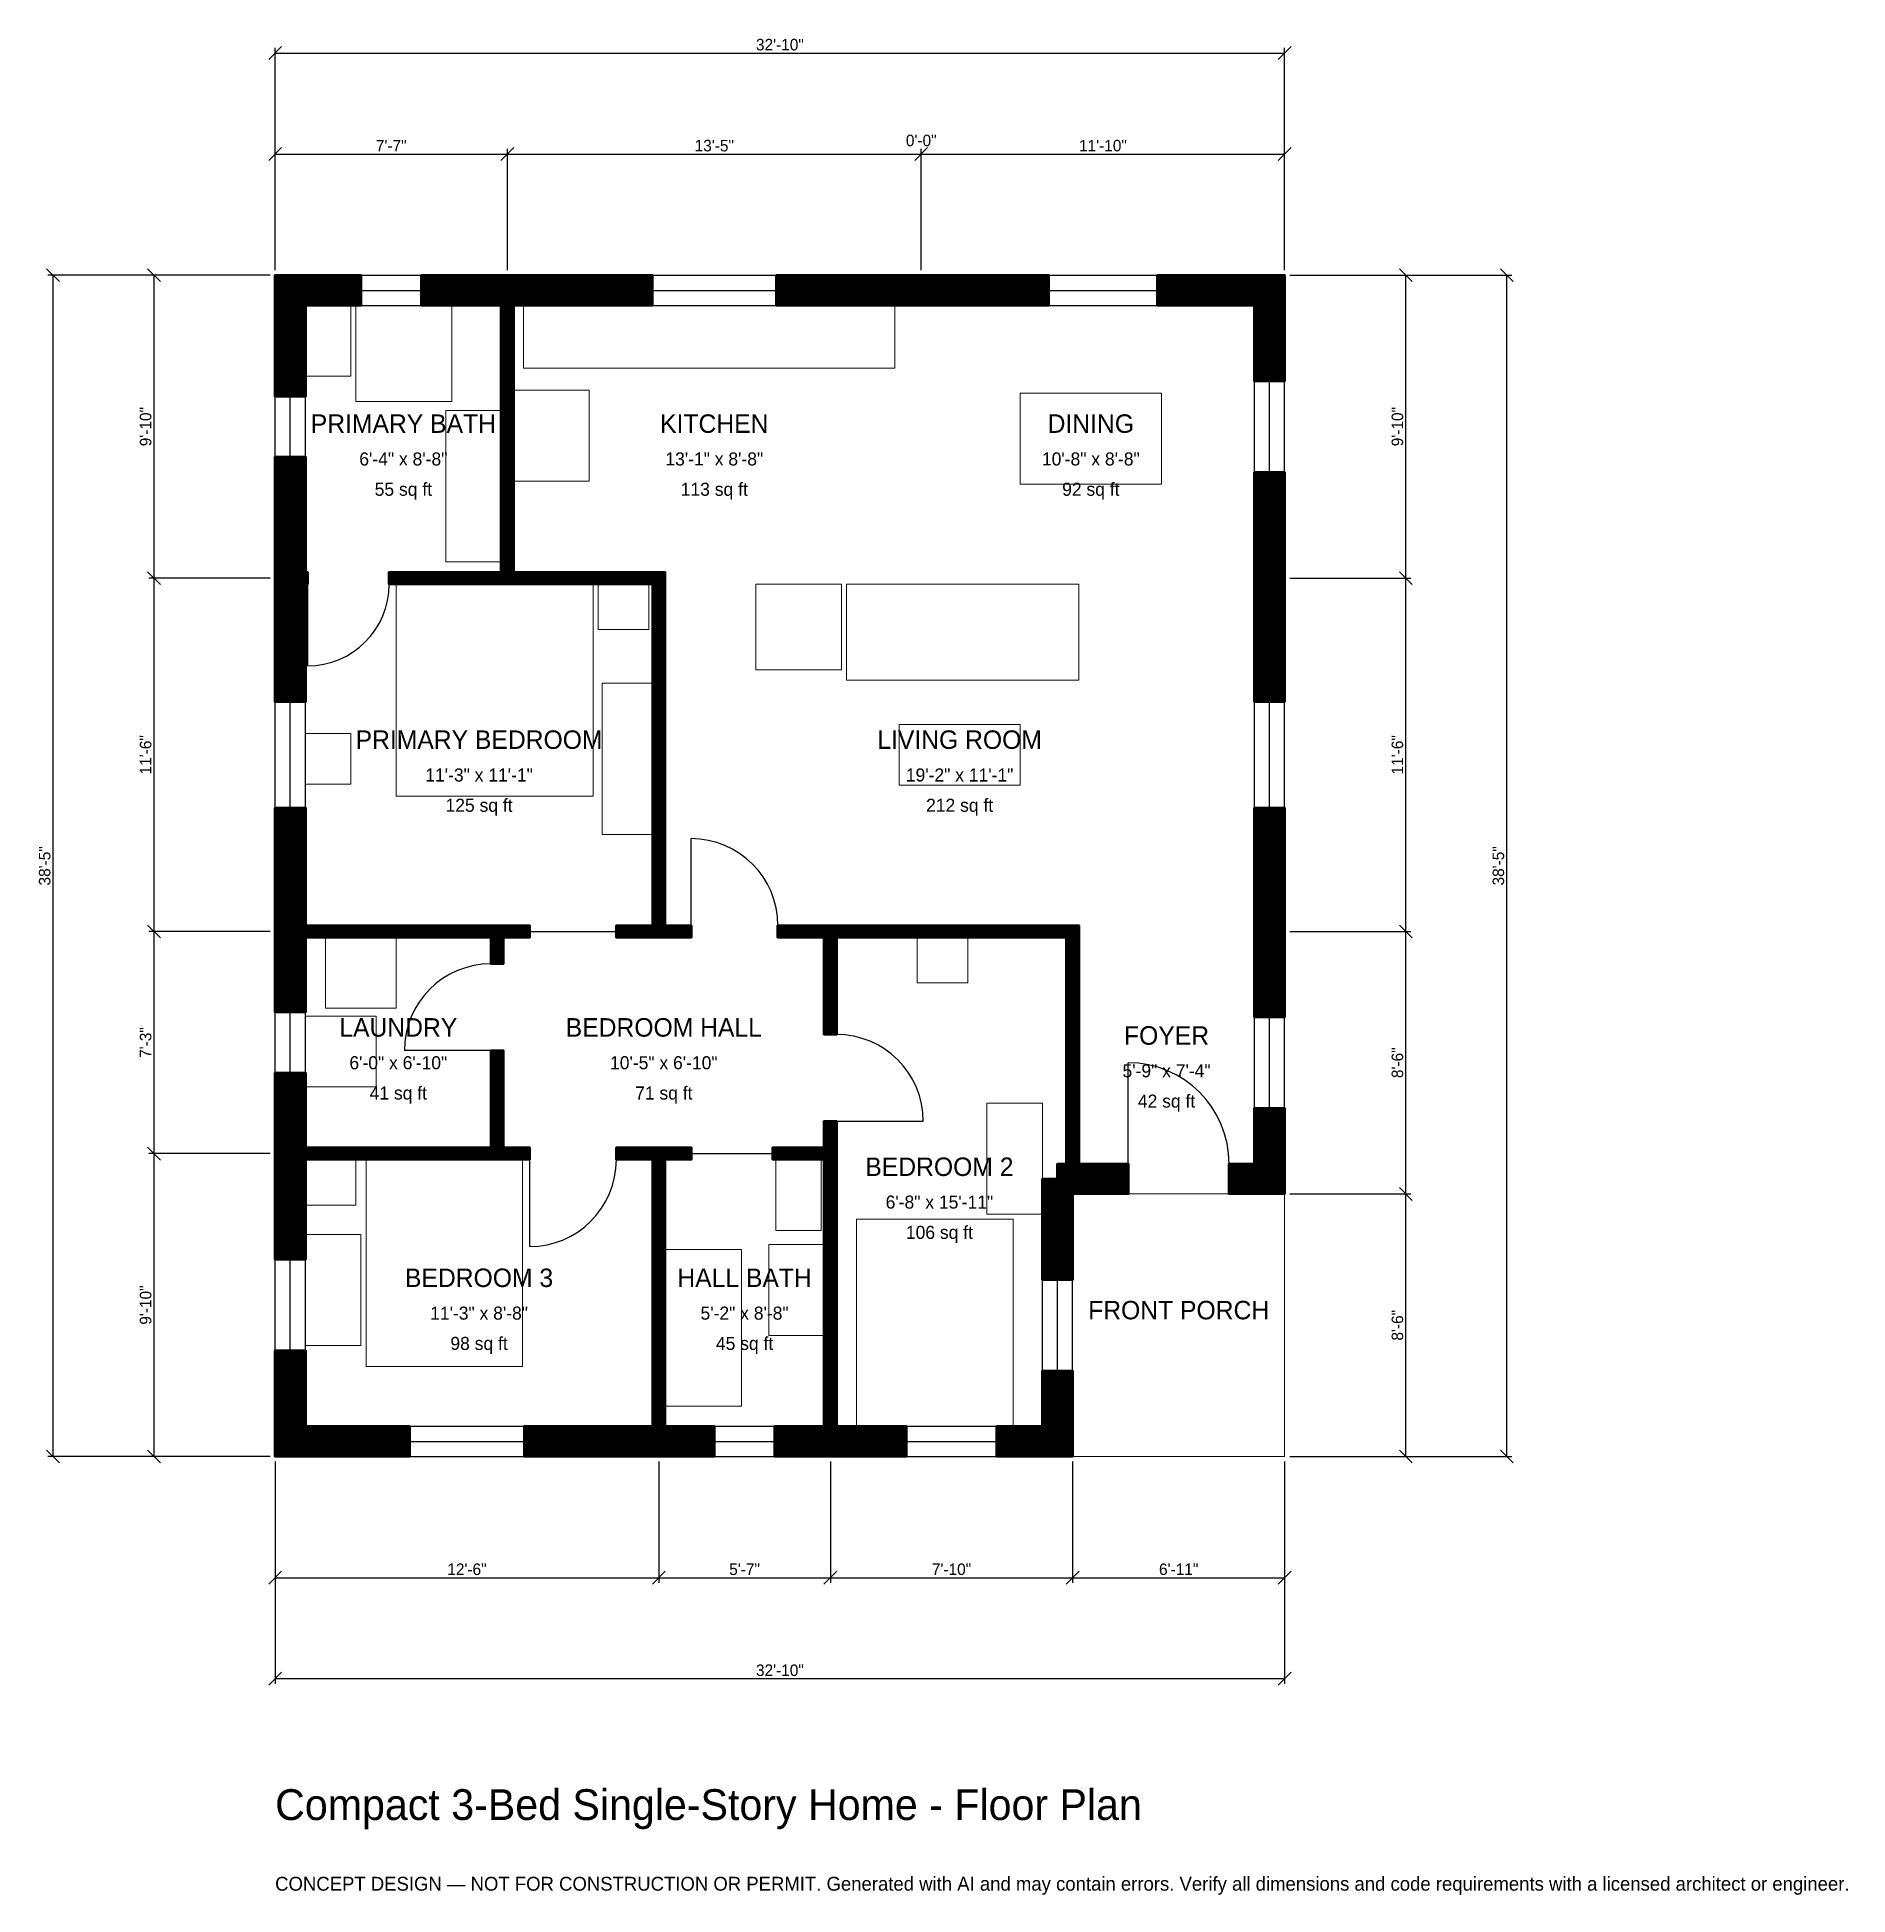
# Model space of a CAD drawing. Header units: inches. Extents: x -93 to 613, y -171 to 553.
import ezdxf
from ezdxf.enums import TextEntityAlignment as Align

# ---------------------------------------------------------------- set-up
doc = ezdxf.new("R2010")
doc.units = ezdxf.units.IN
doc.header["$MEASUREMENT"] = 0
doc.linetypes.add('DASHED', pattern=[0.6, 0.5, -0.1])
for name, color, linetype, lineweight in [('A-ANNO-DIMS', 1, 'Continuous', 13), ('A-ANNO-TEXT', 7, 'Continuous', 18), ('A-AREA-IDEN', 7, 'Continuous', 18), ('A-DOOR', 2, 'Continuous', 25), ('A-FLOR-FIXT', 9, 'Continuous', 13), ('A-FURN', 9, 'Continuous', 13), ('A-GLAZ', 4, 'Continuous', 25), ('A-SITE-PAVE', 8, 'Continuous', 13), ('A-WALL', 7, 'Continuous', 50), ('A-WALL-PATT', 8, 'Continuous', 13)]:
    doc.layers.add(name, color=color, linetype=linetype, lineweight=lineweight)
doc.dimstyles.new('PLAN', dxfattribs={"dimtxt": 4.5, "dimasz": 3, "dimexe": 2, "dimexo": 2, "dimgap": 1, "dimtad": 1, "dimdec": 0, "dimlunit": 4, "dimtsz": 2.5, "dimcen": 2.5, "dimclrd": 1, "dimclre": 1, "dimazin": 3, "dimtfac": 1, "dimtmove": 0, "dimatfit": 3})

msp = doc.modelspace()

# ---------------------------------------------------------------- hatches: boundary and pattern name
at = {"layer": 'A-WALL-PATT'}
h = msp.add_hatch(dxfattribs=at)
h.set_pattern_fill('ANSI31', color=8, scale=0.8)
h.paths.add_polyline_path([(143.7008, 0), (97.2441, 0), (97.2441, 11.811), (143.7008, 11.811), (147.2441, 11.811), (147.2441, 115.748), (133.0709, 115.748), (133.0709, 120.4724), (147.2441, 120.4724), (151.9685, 120.4724), (162.2047, 120.4724), (162.2047, 115.748), (151.9685, 115.748), (151.9685, 11.811), (155.5118, 11.811), (171.2598, 11.811), (171.2598, 0), (155.5118, 0), (151.9685, 0), (151.9685, 0), (147.2441, 0), (147.2441, 0), (143.7008, 0)])
h.paths.add_polyline_path([(11.811, 0), (11.811, 0), (0, 0), (0, 0), (0, 0), (0, 11.811), (0, 11.811), (0, 41.3386), (11.811, 41.3386), (11.811, 11.811), (52.3622, 11.811), (52.3622, 0), (11.811, 0)])
h.paths.add_polyline_path([(0, 112.2047), (0, 115.748), (0, 115.748), (0, 120.4724), (0, 120.4724), (0, 124.0157), (0, 149.6063), (11.811, 149.6063), (11.811, 124.0157), (11.811, 120.4724), (84.252, 120.4724), (84.252, 158.2677), (88.9764, 158.2677), (88.9764, 120.4724), (99.2126, 120.4724), (99.2126, 115.748), (88.9764, 115.748), (84.252, 115.748), (11.811, 115.748), (11.811, 112.2047), (11.811, 76.7717), (0, 76.7717), (0, 112.2047)])
h.paths.add_polyline_path([(0, 198.8189), (0, 202.3622), (0, 202.3622), (0, 207.0866), (0, 207.0866), (0, 210.6299), (0, 252.9528), (11.811, 252.9528), (11.811, 210.6299), (11.811, 207.0866), (84.252, 207.0866), (88.9764, 207.0866), (99.2126, 207.0866), (99.2126, 202.3622), (88.9764, 202.3622), (88.9764, 192.126), (84.252, 192.126), (84.252, 202.3622), (11.811, 202.3622), (11.811, 198.8189), (11.811, 173.2283), (0, 173.2283), (0, 198.8189)])
h.paths.add_polyline_path([(0, 336.6142), (0, 340.1575), (0, 340.1575), (0, 344.8819), (0, 344.8819), (0, 348.4252), (0, 389.7638), (11.811, 389.7638), (11.811, 348.4252), (11.811, 344.8819), (12.5984, 344.8819), (12.5984, 340.1575), (11.811, 340.1575), (11.811, 336.6142), (11.811, 294.2913), (0, 294.2913), (0, 336.6142)])
h.paths.add_polyline_path([(0, 448.8189), (0, 448.8189), (0, 460.6299), (0, 460.6299), (0, 460.63), (11.811, 460.63), (11.811, 460.6299), (33.4646, 460.6299), (33.4646, 448.8189), (11.811, 448.8189), (11.811, 413.3858), (0, 413.3858), (0, 448.8189)])
h.paths.add_polyline_path([(84.6457, 460.6299), (88.189, 460.6299), (88.189, 460.63), (92.9134, 460.63), (92.9134, 460.6299), (96.4567, 460.6299), (147.0472, 460.6299), (147.0472, 448.8189), (96.4567, 448.8189), (92.9134, 448.8189), (92.9134, 344.8819), (147.2441, 344.8819), (151.9685, 344.8819), (151.9685, 340.1575), (151.9685, 207.0866), (162.2047, 207.0866), (162.2047, 202.3622), (151.9685, 202.3622), (147.2441, 202.3622), (133.0709, 202.3622), (133.0709, 207.0866), (147.2441, 207.0866), (147.2441, 340.1575), (92.9134, 340.1575), (88.189, 340.1575), (44.4882, 340.1575), (44.4882, 344.8819), (88.189, 344.8819), (88.189, 448.8189), (84.6457, 448.8189), (57.0866, 448.8189), (57.0866, 460.6299), (84.6457, 460.6299)])
h.paths.add_polyline_path([(246.063, 460.6299), (257.874, 460.6299), (301.5748, 460.6299), (301.5748, 448.8189), (257.874, 448.8189), (246.063, 448.8189), (195.4724, 448.8189), (195.4724, 460.6299), (246.063, 460.6299)])
h.paths.add_polyline_path([(381.8898, 460.6299), (381.8898, 460.63), (393.7008, 460.63), (393.7008, 460.6299), (393.7008, 460.6299), (393.7008, 448.8189), (393.7008, 448.8189), (393.7008, 419.2913), (381.8898, 419.2913), (381.8898, 448.8189), (344.0945, 448.8189), (344.0945, 460.6299), (381.8898, 460.6299)])
h.paths.add_polyline_path([(393.7008, 348.4252), (393.7008, 336.6142), (393.7008, 294.2913), (381.8898, 294.2913), (381.8898, 336.6142), (381.8898, 348.4252), (381.8898, 383.8583), (393.7008, 383.8583), (393.7008, 348.4252)])
h.paths.add_polyline_path([(393.7008, 210.6299), (393.7008, 198.8189), (393.7008, 171.2598), (381.8898, 171.2598), (381.8898, 198.8189), (381.8898, 210.6299), (381.8898, 252.9528), (393.7008, 252.9528), (393.7008, 210.6299)])
h.paths.add_polyline_path([(393.7008, 114.1732), (393.7008, 114.1732), (393.7008, 102.3622), (393.7008, 102.3622), (393.7008, 102.3622), (381.8898, 102.3622), (381.8898, 102.3622), (372.0472, 102.3622), (372.0472, 114.1732), (381.8898, 114.1732), (381.8898, 135.8268), (393.7008, 135.8268), (393.7008, 114.1732)])
h.paths.add_polyline_path([(313.3858, 102.3622), (313.3858, 102.3622), (311.0237, 102.3622), (311.0237, 100), (311.0236, 100), (311.0236, 68.8976), (299.2126, 68.8976), (299.2126, 108.2677), (305.1181, 108.2677), (305.1181, 114.1732), (308.6614, 114.1732), (308.6614, 202.3622), (218.8976, 202.3622), (218.8976, 164.5669), (214.1732, 164.5669), (214.1732, 202.3622), (196.063, 202.3622), (196.063, 207.0866), (214.1732, 207.0866), (218.8976, 207.0866), (308.6614, 207.0866), (313.3858, 207.0866), (313.3858, 202.3622), (313.3858, 114.1732), (332.6772, 114.1732), (332.6772, 102.3622), (313.3858, 102.3622)])
h.paths.add_polyline_path([(311.0236, 11.811), (311.0237, 11.811), (311.0237, 0), (311.0236, 0), (311.0236, 0), (299.2126, 0), (299.2126, 0), (281.4961, 0), (281.4961, 11.811), (299.2126, 11.811), (299.2126, 33.4646), (311.0236, 33.4646), (311.0236, 11.811)])
h.paths.add_polyline_path([(222.4409, 0), (218.8976, 0), (218.8976, 0), (214.1732, 0), (214.1732, 0), (210.6299, 0), (194.8819, 0), (194.8819, 11.811), (210.6299, 11.811), (214.1732, 11.811), (214.1732, 115.748), (194.0945, 115.748), (194.0945, 120.4724), (214.1732, 120.4724), (214.1732, 130.7087), (218.8976, 130.7087), (218.8976, 120.4724), (218.8976, 115.748), (218.8976, 11.811), (222.4409, 11.811), (246.063, 11.811), (246.063, 0), (222.4409, 0)])

# ---------------------------------------------------------------- linework, layer by layer
at = {"layer": 'A-DOOR'}
for p, q in [((12.5984, 340.1575), (12.5984, 308.2677)), ((162.2047, 207.0866), (162.2047, 240.9449)), ((99.2126, 204.7244), (133.0709, 204.7244)), ((84.252, 158.2677), (50.3937, 158.2677)), ((332.6772, 114.1732), (332.6772, 153.5433)), ((218.8976, 130.7087), (252.7559, 130.7087)), ((162.2047, 118.1102), (194.0945, 118.1102)), ((99.2126, 115.748), (99.2126, 81.8898))]:
    msp.add_line(p, q, dxfattribs=at)
for centre, radius, start, end in [((12.5984, 340.1575), 31.8898, 270, 360), ((162.2047, 207.0866), 33.8583, 0, 90), ((84.252, 158.2677), 33.8583, 90, 180), ((218.8976, 130.7087), 33.8583, 0, 90), ((332.6772, 114.1732), 39.3701, 0, 90), ((99.2126, 115.748), 33.8583, 270, 360)]:
    msp.add_arc(centre, radius, start, end, dxfattribs=at)
at = {"layer": 'A-FLOR-FIXT'}
for points in [[(11.811, 421.2598), (29.5276, 421.2598), (29.5276, 448.8189), (11.811, 448.8189)], [(31.4961, 411.4173), (68.8976, 411.4173), (68.8976, 448.8189), (31.4961, 448.8189)], [(96.8504, 424.4094), (241.7323, 424.4094), (241.7323, 448.8189), (96.8504, 448.8189)], [(66.5354, 348.8189), (88.189, 348.8189), (88.189, 407.874), (66.5354, 407.874)], [(195.2756, 88.189), (212.9921, 88.189), (212.9921, 115.748), (195.2756, 115.748)], [(151.9685, 19.685), (181.8898, 19.685), (181.8898, 80.7087), (151.9685, 80.7087)], [(192.5197, 47.2441), (214.1732, 47.2441), (214.1732, 82.6772), (192.5197, 82.6772)]]:
    msp.add_lwpolyline(points, close=True, dxfattribs=at)
at = {"layer": 'A-FURN'}
for points in [[(92.9134, 380.315), (122.4409, 380.315), (122.4409, 415.748), (92.9134, 415.748)], [(290.5512, 379.1339), (345.6693, 379.1339), (345.6693, 414.5669), (290.5512, 414.5669)], [(47.2441, 257.4803), (124.0157, 257.4803), (124.0157, 340.1575), (47.2441, 340.1575)], [(125.9843, 322.4409), (145.6693, 322.4409), (145.6693, 340.1575), (125.9843, 340.1575)], [(187.4016, 306.6929), (220.8661, 306.6929), (220.8661, 340.1575), (187.4016, 340.1575)], [(222.8346, 302.7559), (313.3858, 302.7559), (313.3858, 340.1575), (222.8346, 340.1575)], [(127.5591, 242.5197), (147.2441, 242.5197), (147.2441, 301.5748), (127.5591, 301.5748)], [(243.3071, 261.811), (290.5512, 261.811), (290.5512, 285.4331), (243.3071, 285.4331)], [(11.811, 262.2047), (29.5276, 262.2047), (29.5276, 281.8898), (11.811, 281.8898)], [(19.685, 174.8031), (47.2441, 174.8031), (47.2441, 202.3622), (19.685, 202.3622)], [(250.3937, 184.6457), (270.0787, 184.6457), (270.0787, 202.3622), (250.3937, 202.3622)], [(11.811, 144.0945), (39.3701, 144.0945), (39.3701, 171.6535), (11.811, 171.6535)], [(277.5591, 94.4882), (299.2126, 94.4882), (299.2126, 137.7953), (277.5591, 137.7953)], [(11.811, 98.0315), (31.4961, 98.0315), (31.4961, 115.748), (11.811, 115.748)], [(35.4331, 35.0394), (96.4567, 35.0394), (96.4567, 115.748), (35.4331, 115.748)], [(226.7717, 11.811), (287.7953, 11.811), (287.7953, 92.5197), (226.7717, 92.5197)], [(11.811, 43.3071), (33.4646, 43.3071), (33.4646, 86.6142), (11.811, 86.6142)]]:
    msp.add_lwpolyline(points, close=True, dxfattribs=at)
at = {"layer": 'A-GLAZ'}
for p, q in [((33.4646, 460.6299), (57.0866, 460.6299)), ((147.0472, 460.6299), (195.4724, 460.6299)), ((301.5748, 460.6299), (344.0945, 460.6299)), ((33.4646, 454.7244), (57.0866, 454.7244)), ((147.0472, 454.7244), (195.4724, 454.7244)), ((301.5748, 454.7244), (344.0945, 454.7244)), ((33.4646, 448.8189), (57.0866, 448.8189)), ((147.0472, 448.8189), (195.4724, 448.8189)), ((301.5748, 448.8189), (344.0945, 448.8189)), ((0, 389.7638), (0, 413.3858)), ((5.9055, 389.7638), (5.9055, 413.3858)), ((11.811, 389.7638), (11.811, 413.3858)), ((381.8898, 383.8583), (381.8898, 419.2913)), ((387.7953, 383.8583), (387.7953, 419.2913)), ((393.7008, 383.8583), (393.7008, 419.2913)), ((0, 252.9528), (0, 294.2913)), ((5.9055, 252.9528), (5.9055, 294.2913)), ((11.811, 252.9528), (11.811, 294.2913)), ((381.8898, 252.9528), (381.8898, 294.2913)), ((387.7953, 252.9528), (387.7953, 294.2913)), ((393.7008, 252.9528), (393.7008, 294.2913)), ((0, 149.6063), (0, 173.2283)), ((5.9055, 149.6063), (5.9055, 173.2283)), ((11.811, 149.6063), (11.811, 173.2283)), ((381.8898, 135.8268), (381.8898, 171.2598)), ((387.7953, 135.8268), (387.7953, 171.2598)), ((393.7008, 135.8268), (393.7008, 171.2598)), ((0, 41.3386), (0, 76.7717)), ((5.9055, 41.3386), (5.9055, 76.7717)), ((11.811, 41.3386), (11.811, 76.7717)), ((299.2126, 33.4646), (299.2126, 68.8976)), ((305.1181, 33.4646), (305.1181, 68.8976)), ((311.0236, 33.4646), (311.0236, 68.8976)), ((52.3622, 11.811), (97.2441, 11.811)), ((171.2598, 11.811), (194.8819, 11.811)), ((246.063, 11.811), (281.4961, 11.811)), ((52.3622, 5.9055), (97.2441, 5.9055)), ((52.3622, 0), (97.2441, 0)), ((171.2598, 5.9055), (194.8819, 5.9055)), ((171.2598, 0), (194.8819, 0)), ((246.063, 5.9055), (281.4961, 5.9055)), ((246.063, 0), (281.4961, 0))]:
    msp.add_line(p, q, dxfattribs=at)
at = {"layer": 'A-SITE-PAVE', "linetype": 'DASHED'}
msp.add_lwpolyline([(311.0236, 0), (393.7008, 0), (393.7008, 102.3622), (311.0236, 102.3622)], close=True, dxfattribs=at)
at = {"layer": 'A-WALL'}
for points in [[(0, 448.8189), (0, 448.8189), (0, 460.6299), (0, 460.6299), (0, 460.63), (11.811, 460.63), (11.811, 460.6299), (33.4646, 460.6299), (33.4646, 448.8189), (11.811, 448.8189), (11.811, 413.3858), (0, 413.3858), (0, 448.8189)], [(84.6457, 460.6299), (88.189, 460.6299), (88.189, 460.63), (92.9134, 460.63), (92.9134, 460.6299), (96.4567, 460.6299), (147.0472, 460.6299), (147.0472, 448.8189), (96.4567, 448.8189), (92.9134, 448.8189), (92.9134, 344.8819), (147.2441, 344.8819), (151.9685, 344.8819), (151.9685, 340.1575), (151.9685, 207.0866), (162.2047, 207.0866), (162.2047, 202.3622), (151.9685, 202.3622), (147.2441, 202.3622), (133.0709, 202.3622), (133.0709, 207.0866), (147.2441, 207.0866), (147.2441, 340.1575), (92.9134, 340.1575), (88.189, 340.1575), (44.4882, 340.1575), (44.4882, 344.8819), (88.189, 344.8819), (88.189, 448.8189), (84.6457, 448.8189), (57.0866, 448.8189), (57.0866, 460.6299), (84.6457, 460.6299)], [(246.063, 460.6299), (257.874, 460.6299), (301.5748, 460.6299), (301.5748, 448.8189), (257.874, 448.8189), (246.063, 448.8189), (195.4724, 448.8189), (195.4724, 460.6299), (246.063, 460.6299)], [(381.8898, 460.6299), (381.8898, 460.63), (393.7008, 460.63), (393.7008, 460.6299), (393.7008, 460.6299), (393.7008, 448.8189), (393.7008, 448.8189), (393.7008, 419.2913), (381.8898, 419.2913), (381.8898, 448.8189), (344.0945, 448.8189), (344.0945, 460.6299), (381.8898, 460.6299)], [(0, 336.6142), (0, 340.1575), (0, 340.1575), (0, 344.8819), (0, 344.8819), (0, 348.4252), (0, 389.7638), (11.811, 389.7638), (11.811, 348.4252), (11.811, 344.8819), (12.5984, 344.8819), (12.5984, 340.1575), (11.811, 340.1575), (11.811, 336.6142), (11.811, 294.2913), (0, 294.2913), (0, 336.6142)], [(393.7008, 348.4252), (393.7008, 336.6142), (393.7008, 294.2913), (381.8898, 294.2913), (381.8898, 336.6142), (381.8898, 348.4252), (381.8898, 383.8583), (393.7008, 383.8583), (393.7008, 348.4252)], [(0, 198.8189), (0, 202.3622), (0, 202.3622), (0, 207.0866), (0, 207.0866), (0, 210.6299), (0, 252.9528), (11.811, 252.9528), (11.811, 210.6299), (11.811, 207.0866), (84.252, 207.0866), (88.9764, 207.0866), (99.2126, 207.0866), (99.2126, 202.3622), (88.9764, 202.3622), (88.9764, 192.126), (84.252, 192.126), (84.252, 202.3622), (11.811, 202.3622), (11.811, 198.8189), (11.811, 173.2283), (0, 173.2283), (0, 198.8189)], [(393.7008, 210.6299), (393.7008, 198.8189), (393.7008, 171.2598), (381.8898, 171.2598), (381.8898, 198.8189), (381.8898, 210.6299), (381.8898, 252.9528), (393.7008, 252.9528), (393.7008, 210.6299)], [(313.3858, 102.3622), (313.3858, 102.3622), (311.0237, 102.3622), (311.0237, 100), (311.0236, 100), (311.0236, 68.8976), (299.2126, 68.8976), (299.2126, 108.2677), (305.1181, 108.2677), (305.1181, 114.1732), (308.6614, 114.1732), (308.6614, 202.3622), (218.8976, 202.3622), (218.8976, 164.5669), (214.1732, 164.5669), (214.1732, 202.3622), (196.063, 202.3622), (196.063, 207.0866), (214.1732, 207.0866), (218.8976, 207.0866), (308.6614, 207.0866), (313.3858, 207.0866), (313.3858, 202.3622), (313.3858, 114.1732), (332.6772, 114.1732), (332.6772, 102.3622), (313.3858, 102.3622)], [(0, 112.2047), (0, 115.748), (0, 115.748), (0, 120.4724), (0, 120.4724), (0, 124.0157), (0, 149.6063), (11.811, 149.6063), (11.811, 124.0157), (11.811, 120.4724), (84.252, 120.4724), (84.252, 158.2677), (88.9764, 158.2677), (88.9764, 120.4724), (99.2126, 120.4724), (99.2126, 115.748), (88.9764, 115.748), (84.252, 115.748), (11.811, 115.748), (11.811, 112.2047), (11.811, 76.7717), (0, 76.7717), (0, 112.2047)], [(222.4409, 0), (218.8976, 0), (218.8976, 0), (214.1732, 0), (214.1732, 0), (210.6299, 0), (194.8819, 0), (194.8819, 11.811), (210.6299, 11.811), (214.1732, 11.811), (214.1732, 115.748), (194.0945, 115.748), (194.0945, 120.4724), (214.1732, 120.4724), (214.1732, 130.7087), (218.8976, 130.7087), (218.8976, 120.4724), (218.8976, 115.748), (218.8976, 11.811), (222.4409, 11.811), (246.063, 11.811), (246.063, 0), (222.4409, 0)], [(393.7008, 114.1732), (393.7008, 114.1732), (393.7008, 102.3622), (393.7008, 102.3622), (393.7008, 102.3622), (381.8898, 102.3622), (381.8898, 102.3622), (372.0472, 102.3622), (372.0472, 114.1732), (381.8898, 114.1732), (381.8898, 135.8268), (393.7008, 135.8268), (393.7008, 114.1732)], [(143.7008, 0), (97.2441, 0), (97.2441, 11.811), (143.7008, 11.811), (147.2441, 11.811), (147.2441, 115.748), (133.0709, 115.748), (133.0709, 120.4724), (147.2441, 120.4724), (151.9685, 120.4724), (162.2047, 120.4724), (162.2047, 115.748), (151.9685, 115.748), (151.9685, 11.811), (155.5118, 11.811), (171.2598, 11.811), (171.2598, 0), (155.5118, 0), (151.9685, 0), (151.9685, 0), (147.2441, 0), (147.2441, 0), (143.7008, 0)], [(11.811, 0), (11.811, 0), (0, 0), (0, 0), (0, 0), (0, 11.811), (0, 11.811), (0, 41.3386), (11.811, 41.3386), (11.811, 11.811), (52.3622, 11.811), (52.3622, 0), (11.811, 0)], [(311.0236, 11.811), (311.0237, 11.811), (311.0237, 0), (311.0236, 0), (311.0236, 0), (299.2126, 0), (299.2126, 0), (281.4961, 0), (281.4961, 11.811), (299.2126, 11.811), (299.2126, 33.4646), (311.0236, 33.4646), (311.0236, 11.811)]]:
    msp.add_lwpolyline(points, close=True, dxfattribs=at)

# ---------------------------------------------------------------- texts
at = {"layer": 'A-ANNO-TEXT'}
for s, height, p in [('Compact 3-Bed Single-Story Home - Floor Plan', 12, (0, -141.7323)), ('CONCEPT DESIGN — NOT FOR CONSTRUCTION OR PERMIT. Generated with AI and may contain errors. Verify all dimensions and code requirements with a licensed architect or engineer.', 5.4, (0, -169.2913))]:
    msp.add_text(s, height=height, dxfattribs=at).set_placement(p)
at = {"layer": 'A-AREA-IDEN'}
for s, height, p in [('PRIMARY BATH', 7.2, (50, 402.7559)), ('KITCHEN', 7.2, (171.2598, 402.7559)), ('DINING', 7.2, (318.1102, 402.7559)), ('6\'-4" x 8\'-8"', 5.1, (50, 388.9764)), ('13\'-1" x 8\'-8"', 5.1, (171.2598, 388.9764)), ('10\'-8" x 8\'-8"', 5.1, (318.1102, 388.9764)), ('55 sq ft', 5.1, (50, 377.1654)), ('113 sq ft', 5.1, (171.2598, 377.1654)), ('92 sq ft', 5.1, (318.1102, 377.1654)), ('PRIMARY BEDROOM', 7.2, (79.5276, 279.5276)), ('LIVING ROOM', 7.2, (266.9291, 279.5276)), ('11\'-3" x 11\'-1"', 5.1, (79.5276, 265.748)), ('19\'-2" x 11\'-1"', 5.1, (266.9291, 265.748)), ('125 sq ft', 5.1, (79.5276, 253.937)), ('212 sq ft', 5.1, (266.9291, 253.937)), ('LAUNDRY', 7.2, (48.0315, 167.3228)), ('BEDROOM HALL', 7.2, (151.5748, 167.3228)), ('FOYER', 7.2, (347.6378, 164.1732)), ('6\'-0" x 6\'-10"', 5.1, (48.0315, 153.5433)), ('10\'-5" x 6\'-10"', 5.1, (151.5748, 153.5433)), ('5\'-9" x 7\'-4"', 5.1, (347.6378, 150.3937)), ('41 sq ft', 5.1, (48.0315, 141.7323)), ('71 sq ft', 5.1, (151.5748, 141.7323)), ('42 sq ft', 5.1, (347.6378, 138.5827)), ('BEDROOM 2', 7.2, (259.0551, 112.9921)), ('6\'-8" x 15\'-11"', 5.1, (259.0551, 99.2126)), ('106 sq ft', 5.1, (259.0551, 87.4016)), ('BEDROOM 3', 7.2, (79.5276, 69.685)), ('HALL BATH', 7.2, (183.0709, 69.685)), ('11\'-3" x 8\'-8"', 5.1, (79.5276, 55.9055)), ('5\'-2" x 8\'-8"', 5.1, (183.0709, 55.9055)), ('FRONT PORCH', 7.2, (352.3622, 57.0866)), ('98 sq ft', 5.1, (79.5276, 44.0945)), ('45 sq ft', 5.1, (183.0709, 44.0945))]:
    msp.add_text(s, height=height, dxfattribs=at).set_placement(p, align=Align.MIDDLE_CENTER)

# ---------------------------------------------------------------- dimensions: what is measured, and where the dimension line sits
at = {"layer": 'A-ANNO-DIMS'}
for base, p1, p2, text in [((0, 547.2441), (0, 460.6299), (393.7008, 460.6299), '32\'-10"'), ((251.9685, 507.874), (251.9685, 460.6299), (251.9685, 460.6299), '0\'-0"'), ((0, 507.874), (0, 460.6299), (90.5512, 460.6299), '7\'-7"'), ((90.5512, 507.874), (90.5512, 460.6299), (251.9685, 460.6299), '13\'-5"'), ((251.9685, 507.874), (251.9685, 460.6299), (393.7008, 460.6299), '11\'-10"'), ((0, -47.2441), (0, 0), (149.6063, 0), '12\'-6"'), ((0, -86.6142), (0, 0), (393.7008, 0), '32\'-10"'), ((149.6063, -47.2441), (149.6063, 0), (216.5354, 0), '5\'-7"'), ((216.5354, -47.2441), (216.5354, 0), (311.0236, 0), '7\'-10"'), ((311.0236, -47.2441), (311.0236, 0), (393.7008, 0), '6\'-11"')]:
    msp.add_linear_dim(base=base, p1=p1, p2=p2, text=text, dimstyle='PLAN', dxfattribs=at).render()
for base, p1, p2, text in [((-86.6142, 0), (0, 0), (0, 460.6299), '38\'-5"'), ((-47.2441, 342.5197), (0, 342.5197), (0, 460.6299), '9\'-10"'), ((440.9449, 342.5197), (393.7008, 342.5197), (393.7008, 460.6299), '9\'-10"'), ((480.315, 0), (393.7008, 0), (393.7008, 460.6299), '38\'-5"'), ((-47.2441, 204.7244), (0, 204.7244), (0, 342.5197), '11\'-6"'), ((440.9449, 204.7244), (393.7008, 204.7244), (393.7008, 342.5197), '11\'-6"'), ((-47.2441, 118.1102), (0, 118.1102), (0, 204.7244), '7\'-3"'), ((440.9449, 102.3622), (393.7008, 102.3622), (393.7008, 204.7244), '8\'-6"'), ((-47.2441, 0), (0, 0), (0, 118.1102), '9\'-10"'), ((440.9449, 0), (393.7008, 0), (393.7008, 102.3622), '8\'-6"')]:
    msp.add_linear_dim(base=base, p1=p1, p2=p2, angle=90, text=text, dimstyle='PLAN', dxfattribs=at).render()

doc.saveas('drawing.dxf')
